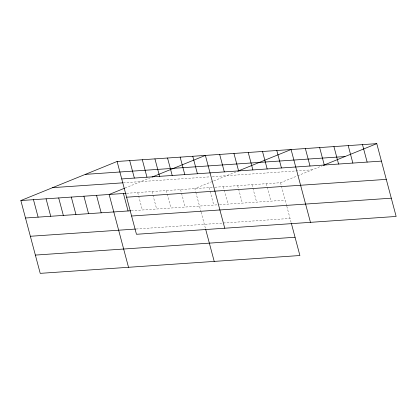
<?xml version="1.0" encoding="UTF-8"?>
<svg xmlns="http://www.w3.org/2000/svg" width="417" height="417" viewBox="0 0 417 417"><rect width="100%" height="100%" fill="white"/><g stroke="black" fill="none" stroke-linecap="round" stroke-linejoin="round"><path stroke-width="0.31" stroke-dasharray="2.08 1.56" d="M125.022 188.036L150.25 177.793M235.949 171.908L194.838 188.599L195.667 191.716M214.963 187.217L280.537 182.714L296.414 176.266M297.592 175.786L322.226 165.789M123.244 182.802L210.366 176.818M212.316 176.683L312.297 169.818M126.669 193.28L214.317 187.259M131.319 210.741L218.961 204.721M219.613 204.679L285.181 200.176M136.177 229.006L290.039 218.44M280.537 182.714L286.641 205.654M286.802 206.264L291.212 222.829M266.255 183.694L270.899 201.156M251.967 184.674L256.617 202.136M237.685 185.654L242.334 203.115M223.403 186.634L228.052 204.101M209.12 187.619L209.949 190.736M210.116 191.356L213.77 205.081M195.834 192.341L200.942 211.539M201.103 212.149L205.513 228.714M180.556 189.579L181.385 192.696M181.551 193.321L185.2 207.04M166.274 190.559L170.918 208.02M151.991 191.539L156.636 209M137.709 192.518L142.353 209.986"/><path stroke-width="0.63" d="M291.379 223.46L299.906 255.522L40.225 273.354L20.85 200.546L117.094 161.478L376.775 143.646L396.15 216.454L136.463 234.286L117.094 161.478M124.433 188.275L109.145 194.484L128.514 267.292M152.007 177.084L205.383 155.411L224.758 228.224M237.7 171.199L291.082 149.531L310.457 222.339M323.394 165.314L376.775 143.646M85.334 174.369L345.015 156.537M121.738 178.94L381.425 161.108M52.61 187.65L122.614 182.844M20.85 200.546L126.023 193.321M126.596 197.205L386.283 179.373M25.494 218.008L130.667 210.783M131.605 216.022L391.292 198.19M30.358 236.272L135.53 229.053M35.362 255.089L295.048 237.257M362.493 144.626L367.142 162.088M348.211 145.606L352.855 163.068M333.928 146.586L338.573 164.048M319.646 147.566L324.29 165.028M305.364 148.546L310.008 166.013M276.799 150.511L281.444 167.973M262.517 151.491L267.161 168.953M248.235 152.471L252.879 169.933M233.947 153.451L238.597 170.913M219.665 154.431L224.315 171.898M192.769 156.281L197.418 173.743M205.68 229.345L214.213 261.407M180.16 157.146L184.804 174.608M167.545 158.012L172.19 175.474M154.931 158.877L159.575 176.339M142.317 159.742L146.966 177.204M129.703 160.608L134.352 178.075M123.427 193.498L128.071 210.966M96.53 195.349L101.175 212.811M83.916 196.214L88.56 213.676M71.302 197.079L75.951 214.541M58.688 197.945L63.337 215.407M46.079 198.81L50.723 216.277M33.464 199.68L38.109 217.142"/></g></svg>
